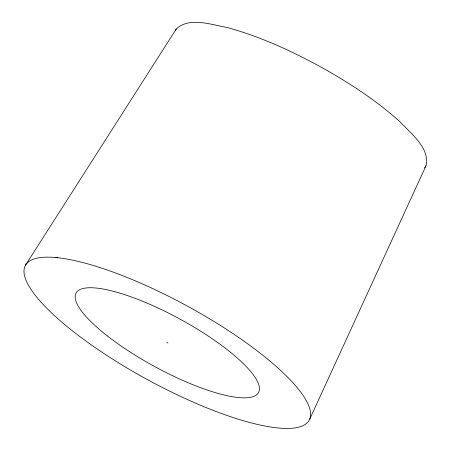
<?xml version="1.0" encoding="UTF-8"?>
<svg xmlns="http://www.w3.org/2000/svg" width="451" height="451" viewBox="0 0 451 451"><rect width="100%" height="100%" fill="white"/><g stroke="black" fill="none" stroke-linecap="round" stroke-linejoin="round"><path stroke-width="0.68" d="M25.29 265.645L25.487 264.156L26.818 263.412M309.516 419.588L426.048 165.652C430.203 148.176 410.573 133.22 400.161 121.945C375.858 99.964 348.121 82.105 319.522 66.258C289.925 50.219 259.026 36.069 226.43 27.331C211.136 24.67 189.149 16.631 176.251 29.016L26.333 263.891M425.569 166.554L426.048 165.652M175.484 30.358L176.251 29.016M425.434 166.723L424.628 167.806M55.777 257.549L57.739 257.746M166.69 342.636L167.902 342.952M25.955 264.483L25.081 266.005A161.644 41.836 28.6 0 0 25.126 277.855L26.011 280.251A161.644 41.836 28.6 0 0 76.072 333.689L80.78 337.263A161.644 41.836 28.6 0 0 101.047 351.594L106.43 355.151A161.644 41.836 28.6 0 0 146.53 379.122L152.489 382.341A161.644 41.836 28.6 0 0 170.472 391.553L176.471 394.456A161.644 41.836 28.6 0 0 295.602 385.763A161.644 41.836 28.6 0 0 58.692 257.842L54.87 257.459A161.644 41.836 28.6 0 0 27.071 263.102L25.955 264.483M107.4 335.972A103.916 26.897 28.6 0 0 257.882 393.526A103.916 26.897 28.6 0 0 136.619 298.895A103.916 26.897 28.6 0 0 107.4 335.972"/></g></svg>
